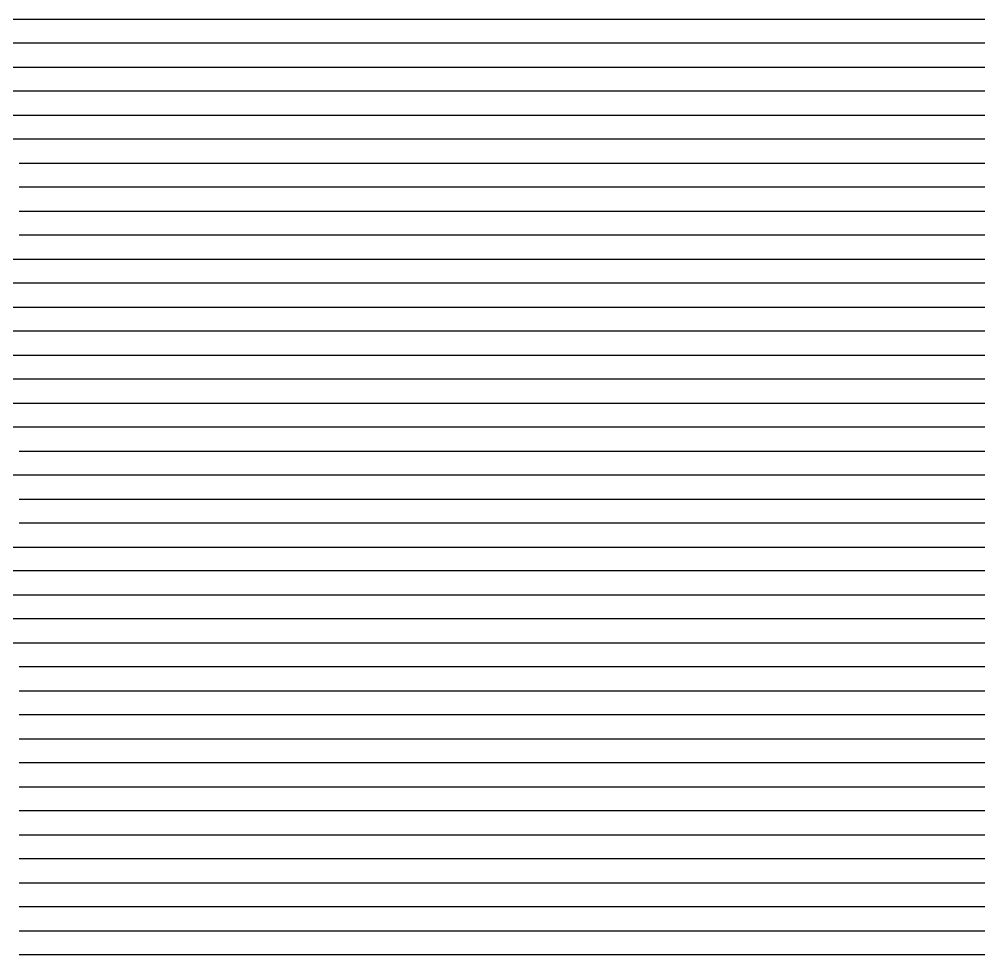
# Model space of a CAD drawing. Extents: x 0 to 80, y 0 to 80.
# Drawn here: x 20 to 40, y 60.5 to 80 of the extents above; entities that cross this region are included whole.
import ezdxf

# ---------------------------------------------------------------- set-up
doc = ezdxf.new("R2010")
doc.units = 0
doc.layers.add('FEED', color=7, linetype='CONTINUOUS')

msp = doc.modelspace()

# ---------------------------------------------------------------- linework, layer by layer
at = {"layer": 'FEED'}
for points in [[(79.839, 79.498, -17.368), (0.001, 79.498, -17.368), (0.001, 79.623, -17.368), (0.001, 79.998, -17.368), (0.161, 79.998, -17.368), (79.999, 79.998, -17.368)], [(79.839, 78.498, -17.368), (0.001, 78.498, -17.368), (0.001, 78.623, -17.368), (0.001, 78.998, -17.368), (0.161, 78.998, -17.368), (79.999, 78.998, -17.368)], [(0.161, 77.998, -17.368), (22.56, 77.998, -17.368), (22.88, 77.998, -17.336), (23.2, 77.998, -17.288), (25.44, 77.998, -17.288), (26.08, 77.998, -17.368), (47.2, 77.998, -17.368)], [(40.16, 77.498, -16.68), (39.36, 77.498, -16.68), (38.56, 77.498, -16.744), (38.08, 77.498, -16.84), (37.28, 77.498, -16.936), (36.64, 77.498, -17.064), (36.32, 77.498, -17.144), (35.68, 77.498, -17.272), (34.88, 77.498, -17.368), (27.84, 77.498, -17.368), (27.68, 77.498, -17.352), (27.52, 77.498, -17.288), (27.36, 77.498, -17.16), (26.88, 77.498, -16.648), (26.24, 77.498, -15.896), (26.08, 77.498, -15.752), (25.76, 77.498, -15.56), (25.6, 77.498, -15.496), (25.28, 77.498, -15.48), (23.2, 77.498, -15.48), (23.04, 77.498, -15.496), (22.88, 77.498, -15.56), (22.56, 77.498, -15.752), (22.4, 77.498, -15.896), (22.24, 77.498, -16.072), (21.76, 77.498, -16.728), (21.28, 77.498, -17.24), (21.12, 77.498, -17.336), (20.96, 77.498, -17.368), (0.001, 77.498, -17.368)], [(20, 76.998, -17.368), (20.16, 76.998, -17.352), (20.32, 76.998, -17.256), (20.48, 76.998, -17.064), (20.64, 76.998, -16.792), (20.96, 76.998, -16.072), (21.12, 76.998, -15.768), (21.28, 76.998, -15.528), (21.44, 76.998, -15.384), (21.6, 76.998, -15.288), (21.92, 76.998, -15.208), (22.88, 76.998, -15.096), (24.16, 76.998, -15.08), (25.44, 76.998, -15.08), (26.24, 76.998, -15.144), (26.88, 76.998, -15.224), (27.2, 76.998, -15.336), (27.36, 76.998, -15.448), (27.52, 76.998, -15.64), (27.68, 76.998, -15.912), (28.16, 76.998, -16.936), (28.32, 76.998, -17.176), (28.48, 76.998, -17.32), (28.64, 76.998, -17.368), (32.96, 76.998, -17.368), (33.28, 76.998, -17.32), (33.76, 76.998, -17.208), (34.24, 76.998, -17), (35.04, 76.998, -16.6), (35.84, 76.998, -16.264), (36.64, 76.998, -16.008), (37.44, 76.998, -15.848), (38.24, 76.998, -15.768), (38.56, 76.998, -15.72), (39.04, 76.998, -15.672), (40.8, 76.998, -15.672)], [(40.48, 76.498, -14.808), (39.36, 76.498, -14.808), (39.04, 76.498, -14.824), (38.72, 76.498, -14.84), (38.56, 76.498, -14.856), (37.6, 76.498, -14.904), (37.44, 76.498, -14.936), (37.12, 76.498, -14.968), (36.64, 76.498, -15.064), (35.84, 76.498, -15.288), (34.72, 76.498, -15.72), (33.92, 76.498, -16.12), (33.12, 76.498, -16.584), (32.8, 76.498, -16.792), (32.32, 76.498, -17.064), (31.84, 76.498, -17.272), (31.52, 76.498, -17.352), (31.04, 76.498, -17.368), (29.28, 76.498, -17.368), (29.12, 76.498, -17.352), (28.96, 76.498, -17.256), (28.8, 76.498, -17.016), (28.64, 76.498, -16.568), (28.48, 76.498, -16.008), (28.32, 76.498, -15.576), (28.16, 76.498, -15.352), (28, 76.498, -15.256), (27.84, 76.498, -15.192), (27.36, 76.498, -15.096), (26.72, 76.498, -15.064), (25.76, 76.498, -15.064), (25.44, 76.498, -15.08), (24.64, 76.498, -15.08), (24.32, 76.498, -15.064), (22.72, 76.498, -15.064), (22.4, 76.498, -15.08), (21.6, 76.498, -15.08), (21.28, 76.498, -15.112), (20.96, 76.498, -15.176), (20.64, 76.498, -15.288), (20.48, 76.498, -15.448), (20.32, 76.498, -15.768), (20, 76.498, -16.808)], [(20, 75.998, -15.352), (20.16, 75.998, -15.24), (20.48, 75.998, -15.112), (20.8, 75.998, -15.064), (21.92, 75.998, -15.064), (22.24, 75.998, -15.08), (22.88, 75.998, -15.064), (24.48, 75.998, -15.064), (24.8, 75.998, -15.08), (25.28, 75.998, -15.08), (25.6, 75.998, -15.064), (27.84, 75.998, -15.064), (28.16, 75.998, -15.096), (28.48, 75.998, -15.208), (28.64, 75.998, -15.288), (28.8, 75.998, -15.448), (28.96, 75.998, -15.768), (29.28, 75.998, -16.84), (29.44, 75.998, -17.208), (29.6, 75.998, -17.352), (29.92, 75.998, -17.368), (30.4, 75.998, -17.352), (30.72, 75.998, -17.256), (31.04, 75.998, -17.048), (31.52, 75.998, -16.648), (31.84, 75.998, -16.376), (32.32, 75.998, -16.008), (32.96, 75.998, -15.576), (33.6, 75.998, -15.208), (34.4, 75.998, -14.824), (35.36, 75.998, -14.44), (35.68, 75.998, -14.344), (36, 75.998, -14.232), (36.64, 75.998, -14.056), (37.12, 75.998, -13.96), (37.92, 75.998, -13.864), (38.56, 75.998, -13.816), (41.44, 75.998, -13.816)], [(41.12, 75.498, -13.128), (38.24, 75.498, -13.128), (37.92, 75.498, -13.16), (37.6, 75.498, -13.176), (36.64, 75.498, -13.32), (35.84, 75.498, -13.512), (35.2, 75.498, -13.704), (34.24, 75.498, -14.056), (33.44, 75.498, -14.392), (32.8, 75.498, -14.728), (32.16, 75.498, -15.112), (31.36, 75.498, -15.672), (30.56, 75.498, -16.36), (29.92, 75.498, -16.984), (29.76, 75.498, -16.888), (29.44, 75.498, -15.768), (29.28, 75.498, -15.432), (29.12, 75.498, -15.272), (28.96, 75.498, -15.176), (28.64, 75.498, -15.08), (28.32, 75.498, -15.064), (25.28, 75.498, -15.064), (24.96, 75.498, -15.08), (24, 75.498, -15.064), (22.72, 75.498, -15.064), (22.4, 75.498, -15.08), (22.08, 75.498, -15.064), (20.48, 75.498, -15.064), (20, 75.498, -15.096)], [(19.521, 74.998, -15.08), (20.16, 74.998, -15.08), (20.48, 74.998, -15.064), (22.24, 74.998, -15.064), (22.56, 74.998, -15.08), (23.52, 74.998, -15.064), (24.16, 74.998, -15.064), (24.48, 74.998, -15.08), (25.28, 74.998, -15.08), (25.6, 74.998, -15.064), (28.96, 74.998, -15.064), (29.28, 74.998, -15.096), (29.6, 74.998, -15.208), (29.76, 74.998, -15.336), (30.08, 74.998, -15.864), (30.56, 74.998, -15.448), (31.36, 74.998, -14.856), (31.84, 74.998, -14.536), (32.48, 74.998, -14.152), (33.28, 74.998, -13.752), (33.92, 74.998, -13.48), (34.24, 74.998, -13.368), (34.56, 74.998, -13.256), (35.52, 74.998, -12.952), (35.84, 74.998, -12.872), (36.16, 74.998, -12.792), (36.32, 74.998, -12.76), (36.48, 74.998, -12.712), (36.8, 74.998, -12.664), (37.28, 74.998, -12.584), (37.92, 74.998, -12.52), (38.72, 74.998, -12.504), (41.6, 74.998, -12.504)], [(41.28, 74.498, -11.928), (38.4, 74.498, -11.928), (37.6, 74.498, -11.976), (36.96, 74.498, -12.056), (36.16, 74.498, -12.2), (36, 74.498, -12.248), (35.36, 74.498, -12.408), (34.24, 74.498, -12.744), (33.28, 74.498, -13.112), (32.48, 74.498, -13.48), (31.68, 74.498, -13.928), (30.88, 74.498, -14.44), (30.08, 74.498, -15.032), (29.92, 74.498, -15.16), (29.6, 74.498, -15.08), (28.96, 74.498, -15.064), (26.08, 74.498, -15.064), (25.76, 74.498, -15.08), (24.8, 74.498, -15.224), (24.32, 74.498, -15.256), (23.68, 74.498, -15.192), (23.36, 74.498, -15.144), (22.88, 74.498, -15.08), (22.4, 74.498, -15.08), (22.08, 74.498, -15.064), (19.361, 74.498, -15.064)], [(19.041, 73.998, -15.064), (20.96, 73.998, -15.064), (21.28, 73.998, -15.08), (21.92, 73.998, -15.08), (22.08, 73.998, -15.096), (22.4, 73.998, -15.192), (23.36, 73.998, -15.592), (23.52, 73.998, -15.624), (23.68, 73.998, -15.672), (24.32, 73.998, -15.736), (24.96, 73.998, -15.688), (25.28, 73.998, -15.608), (25.92, 73.998, -15.336), (26.24, 73.998, -15.192), (26.56, 73.998, -15.096), (26.88, 73.998, -15.064), (28.96, 73.998, -15.064), (29.12, 73.998, -15.048), (29.28, 73.998, -14.952), (29.92, 73.998, -14.424), (30.72, 73.998, -13.864), (31.36, 73.998, -13.464), (32.32, 73.998, -12.952), (32.8, 73.998, -12.728), (33.6, 73.998, -12.392), (34.56, 73.998, -12.088), (35.2, 73.998, -11.896), (36.32, 73.998, -11.64), (36.96, 73.998, -11.528), (38.08, 73.998, -11.416), (38.4, 73.998, -11.416), (38.72, 73.998, -11.4), (41.28, 73.998, -11.4)], [(41.44, 73.498, -10.92), (38.4, 73.498, -10.92), (38.08, 73.498, -10.936), (37.6, 73.498, -10.952), (36.96, 73.498, -11.016), (35.84, 73.498, -11.208), (35.68, 73.498, -11.256), (35.36, 73.498, -11.32), (34.56, 73.498, -11.528), (33.44, 73.498, -11.864), (32.48, 73.498, -12.248), (31.52, 73.498, -12.712), (30.72, 73.498, -13.16), (30.08, 73.498, -13.56), (29.6, 73.498, -13.912), (28.96, 73.498, -14.44), (28.32, 73.498, -14.984), (28.16, 73.498, -15.048), (27.84, 73.498, -15.064), (27.36, 73.498, -15.064), (27.04, 73.498, -15.112), (26.56, 73.498, -15.336), (26.08, 73.498, -15.656), (25.92, 73.498, -15.736), (25.76, 73.498, -15.768), (22.88, 73.498, -15.768), (22.72, 73.498, -15.736), (22.4, 73.498, -15.56), (22.08, 73.498, -15.336), (21.6, 73.498, -15.112), (21.44, 73.498, -15.08), (21.12, 73.498, -15.08), (20.8, 73.498, -15.064), (18.721, 73.498, -15.064)], [(18.401, 72.998, -15.064), (20.8, 72.998, -15.064), (21.12, 72.998, -15.096), (21.28, 72.998, -15.144), (21.44, 72.998, -15.224), (21.76, 72.998, -15.464), (21.92, 72.998, -15.608), (22.08, 72.998, -15.704), (22.24, 72.998, -15.752), (22.56, 72.998, -15.768), (26.24, 72.998, -15.768), (26.4, 72.998, -15.752), (26.56, 72.998, -15.704), (26.72, 72.998, -15.608), (27.2, 72.998, -15.24), (27.36, 72.998, -15.16), (27.52, 72.998, -15.112), (27.68, 72.998, -15), (28.32, 72.998, -14.376), (28.96, 72.998, -13.816), (29.6, 72.998, -13.32), (30.4, 72.998, -12.792), (30.88, 72.998, -12.52), (31.2, 72.998, -12.36), (31.68, 72.998, -12.104), (32, 72.998, -11.96), (32.32, 72.998, -11.816), (33.12, 72.998, -11.496), (33.92, 72.998, -11.24), (34.56, 72.998, -11.048), (35.36, 72.998, -10.872), (36.32, 72.998, -10.664), (36.8, 72.998, -10.6), (37.12, 72.998, -10.552), (37.92, 72.998, -10.488), (38.88, 72.998, -10.472), (41.6, 72.998, -10.472)], [(41.44, 72.498, -10.072), (37.92, 72.498, -10.072), (37.6, 72.498, -10.104), (37.28, 72.498, -10.12), (36.48, 72.498, -10.216), (35.04, 72.498, -10.504), (34.72, 72.498, -10.584), (34.4, 72.498, -10.664), (33.28, 72.498, -10.984), (32.96, 72.498, -11.112), (32.64, 72.498, -11.224), (32.16, 72.498, -11.416), (31.2, 72.498, -11.864), (30.4, 72.498, -12.28), (29.6, 72.498, -12.776), (28.8, 72.498, -13.368), (28, 72.498, -14.056), (27.2, 72.498, -14.84), (26.72, 72.498, -15.384), (26.56, 72.498, -15.544), (26.4, 72.498, -15.672), (26.24, 72.498, -15.736), (26.08, 72.498, -15.768), (21.92, 72.498, -15.768), (21.76, 72.498, -15.752), (21.6, 72.498, -15.688), (21.44, 72.498, -15.56), (21.28, 72.498, -15.4), (21.12, 72.498, -15.272), (20.96, 72.498, -15.176), (20.8, 72.498, -15.112), (20.48, 72.498, -15.064), (18.401, 72.498, -15.064)], [(18.721, 71.998, -15.064), (20.32, 71.998, -15.064), (20.48, 71.998, -15.08), (20.64, 71.998, -15.128), (20.96, 71.998, -15.336), (21.28, 71.998, -15.64), (21.44, 71.998, -15.736), (21.6, 71.998, -15.768), (25.6, 71.998, -15.768), (25.76, 71.998, -15.72), (25.92, 71.998, -15.624), (26.08, 71.998, -15.48), (26.88, 71.998, -14.552), (27.52, 71.998, -13.928), (28.32, 71.998, -13.224), (29.28, 71.998, -12.504), (30.4, 71.998, -11.816), (31.36, 71.998, -11.336), (32.16, 71.998, -10.984), (32.96, 71.998, -10.664), (33.76, 71.998, -10.392), (34.24, 71.998, -10.248), (35.04, 71.998, -10.056), (36.64, 71.998, -9.736), (37.6, 71.998, -9.608), (37.92, 71.998, -9.592), (38.24, 71.998, -9.576), (38.4, 71.998, -9.576), (38.72, 71.998, -9.56), (41.44, 71.998, -9.56)], [(41.12, 71.498, -9.208), (38.4, 71.498, -9.208), (37.6, 71.498, -9.256), (36.8, 71.498, -9.336), (35.68, 71.498, -9.528), (34.72, 71.498, -9.72), (33.92, 71.498, -9.928), (33.12, 71.498, -10.168), (32.16, 71.498, -10.536), (31.36, 71.498, -10.872), (30.4, 71.498, -11.336), (30.08, 71.498, -11.528), (29.76, 71.498, -11.704), (28.64, 71.498, -12.456), (28, 71.498, -12.952), (27.2, 71.498, -13.656), (26.56, 71.498, -14.312), (25.92, 71.498, -15.032), (25.6, 71.498, -15.432), (25.44, 71.498, -15.592), (25.28, 71.498, -15.704), (25.12, 71.498, -15.768), (21.28, 71.498, -15.768), (21.12, 71.498, -15.688), (20.96, 71.498, -15.56), (20.8, 71.498, -15.384), (20.64, 71.498, -15.256), (20.48, 71.498, -15.16), (20.32, 71.498, -15.096), (19.681, 71.498, -15.064)], [(20, 70.998, -15.064), (20.16, 70.998, -15.08), (20.32, 70.998, -15.144), (20.48, 70.998, -15.24), (20.64, 70.998, -15.384), (20.8, 70.998, -15.56), (20.96, 70.998, -15.704), (21.12, 70.998, -15.768), (24.48, 70.998, -15.768), (24.64, 70.998, -15.72), (24.8, 70.998, -15.608), (25.12, 70.998, -15.24), (25.6, 70.998, -14.648), (26.4, 70.998, -13.784), (27.36, 70.998, -12.904), (28, 70.998, -12.408), (28.48, 70.998, -12.056), (29.12, 70.998, -11.64), (29.76, 70.998, -11.256), (30.72, 70.998, -10.76), (31.52, 70.998, -10.424), (32, 70.998, -10.216), (32.32, 70.998, -10.104), (32.8, 70.998, -9.928), (33.12, 70.998, -9.832), (33.44, 70.998, -9.72), (34.24, 70.998, -9.496), (35.2, 70.998, -9.288), (36.16, 70.998, -9.112), (36.32, 70.998, -9.08), (37.12, 70.998, -8.968), (37.92, 70.998, -8.904), (38.56, 70.998, -8.888), (41.6, 70.998, -8.888)], [(41.12, 70.498, -8.584), (38.4, 70.498, -8.584), (38.08, 70.498, -8.6), (37.76, 70.498, -8.616), (37.44, 70.498, -8.648), (37.12, 70.498, -8.664), (36.8, 70.498, -8.712), (36.32, 70.498, -8.776), (36, 70.498, -8.84), (35.68, 70.498, -8.888), (34.4, 70.498, -9.144), (33.6, 70.498, -9.352), (33.12, 70.498, -9.496), (32.8, 70.498, -9.608), (31.84, 70.498, -9.944), (31.04, 70.498, -10.264), (30.08, 70.498, -10.728), (29.28, 70.498, -11.16), (28.48, 70.498, -11.656), (27.84, 70.498, -12.104), (27.2, 70.498, -12.6), (26.4, 70.498, -13.304), (25.6, 70.498, -14.12), (24.96, 70.498, -14.856), (24.48, 70.498, -15.48), (24.32, 70.498, -15.64), (24.16, 70.498, -15.736), (24, 70.498, -15.768), (21.12, 70.498, -15.768), (20.96, 70.498, -15.688), (20.8, 70.498, -15.544), (20.64, 70.498, -15.368), (20.48, 70.498, -15.224), (20.16, 70.498, -15.08), (19.681, 70.498, -15.064)], [(20, 69.998, -15.064), (20.32, 69.998, -15.096), (20.48, 69.998, -15.144), (20.8, 69.998, -15.352), (21.12, 69.998, -15.672), (21.28, 69.998, -15.752), (21.6, 69.998, -15.768), (23.52, 69.998, -15.768), (23.68, 69.998, -15.752), (23.84, 69.998, -15.688), (24, 69.998, -15.56), (24.96, 69.998, -14.328), (25.76, 69.998, -13.464), (26.56, 69.998, -12.728), (27.36, 69.998, -12.072), (28, 69.998, -11.608), (28.64, 69.998, -11.192), (29.28, 69.998, -10.808), (30.24, 69.998, -10.312), (31.04, 69.998, -9.944), (31.84, 69.998, -9.624), (32.16, 69.998, -9.512), (32.48, 69.998, -9.4), (33.92, 69.998, -8.968), (34.72, 69.998, -8.792), (35.68, 69.998, -8.6), (36, 69.998, -8.552), (36.96, 69.998, -8.408), (37.6, 69.998, -8.344), (38.4, 69.998, -8.312), (41.76, 69.998, -8.312)], [(41.12, 69.498, -8.04), (38.56, 69.498, -8.04), (38.24, 69.498, -8.056), (37.92, 69.498, -8.056), (37.12, 69.498, -8.12), (36.48, 69.498, -8.184), (35.68, 69.498, -8.312), (35.36, 69.498, -8.376), (35.04, 69.498, -8.424), (34.24, 69.498, -8.584), (33.92, 69.498, -8.664), (33.6, 69.498, -8.744), (33.44, 69.498, -8.792), (33.12, 69.498, -8.872), (32, 69.498, -9.24), (31.52, 69.498, -9.432), (31.2, 69.498, -9.544), (30.88, 69.498, -9.688), (30.56, 69.498, -9.832), (29.76, 69.498, -10.216), (29.12, 69.498, -10.568), (28.32, 69.498, -11.048), (27.52, 69.498, -11.592), (26.72, 69.498, -12.2), (25.92, 69.498, -12.888), (25.28, 69.498, -13.512), (24.64, 69.498, -14.232), (24, 69.498, -15.064), (23.68, 69.498, -15.496), (23.52, 69.498, -15.656), (23.36, 69.498, -15.752), (23.04, 69.498, -15.768), (21.6, 69.498, -15.768), (21.44, 69.498, -15.72), (21.28, 69.498, -15.608), (20.96, 69.498, -15.304), (20.8, 69.498, -15.192), (20.48, 69.498, -15.08), (20, 69.498, -15.064)], [(19.041, 68.998, -15.064), (20.48, 68.998, -15.064), (20.8, 68.998, -15.096), (21.12, 68.998, -15.24), (21.6, 68.998, -15.656), (21.76, 68.998, -15.752), (22.08, 68.998, -15.768), (22.88, 68.998, -15.768), (23.04, 68.998, -15.736), (23.2, 68.998, -15.64), (23.36, 68.998, -15.464), (24.16, 68.998, -14.36), (24.8, 68.998, -13.624), (25.44, 68.998, -12.952), (25.92, 68.998, -12.504), (26.72, 68.998, -11.848), (27.84, 68.998, -11.048), (28.96, 68.998, -10.36), (30.24, 68.998, -9.704), (30.88, 68.998, -9.416), (31.68, 68.998, -9.096), (32, 68.998, -8.984), (32.32, 68.998, -8.872), (33.12, 68.998, -8.616), (33.44, 68.998, -8.536), (33.92, 68.998, -8.408), (34.4, 68.998, -8.312), (34.72, 68.998, -8.232), (35.68, 68.998, -8.072), (36.48, 68.998, -7.944), (37.6, 68.998, -7.832), (38.4, 68.998, -7.816), (42.08, 68.998, -7.816)], [(41.76, 68.498, -7.592), (37.92, 68.498, -7.592), (37.6, 68.498, -7.624), (37.28, 68.498, -7.64), (36.48, 68.498, -7.72), (35.36, 68.498, -7.896), (34.08, 68.498, -8.136), (33.6, 68.498, -8.264), (33.28, 68.498, -8.344), (32.16, 68.498, -8.68), (31.04, 68.498, -9.096), (30.08, 68.498, -9.528), (29.44, 68.498, -9.832), (28.48, 68.498, -10.36), (27.68, 68.498, -10.856), (27.04, 68.498, -11.288), (26.08, 68.498, -12.024), (25.6, 68.498, -12.44), (24.8, 68.498, -13.224), (24.16, 68.498, -13.944), (23.36, 68.498, -14.984), (23.04, 68.498, -15.448), (22.88, 68.498, -15.64), (22.72, 68.498, -15.736), (22.56, 68.498, -15.768), (22.24, 68.498, -15.768), (22.08, 68.498, -15.736), (21.92, 68.498, -15.64), (21.6, 68.498, -15.368), (21.28, 68.498, -15.16), (20.96, 68.498, -15.08), (20.64, 68.498, -15.08), (20.32, 68.498, -15.064), (18.401, 68.498, -15.064)], [(19.041, 67.998, -15.064), (20.48, 67.998, -15.064), (20.8, 67.998, -15.08), (21.28, 67.998, -15.08), (21.44, 67.998, -15.096), (21.76, 67.998, -15.192), (22.08, 67.998, -15.368), (22.4, 67.998, -15.592), (22.56, 67.998, -15.656), (22.72, 67.998, -15.48), (23.36, 67.998, -14.552), (24, 67.998, -13.752), (24.8, 67.998, -12.872), (25.6, 67.998, -12.12), (26.24, 67.998, -11.592), (27.2, 67.998, -10.888), (28.32, 67.998, -10.184), (28.8, 67.998, -9.928), (29.12, 67.998, -9.752), (29.76, 67.998, -9.432), (30.88, 67.998, -8.936), (31.36, 67.998, -8.744), (32.48, 67.998, -8.36), (33.12, 67.998, -8.168), (33.44, 67.998, -8.088), (33.76, 67.998, -8.008), (35.2, 67.998, -7.704), (36.48, 67.998, -7.496), (37.12, 67.998, -7.416), (37.76, 67.998, -7.352), (38.56, 67.998, -7.32), (41.44, 67.998, -7.32)], [(41.6, 67.498, -7.144), (38.08, 67.498, -7.144), (37.28, 67.498, -7.208), (36.48, 67.498, -7.288), (35.36, 67.498, -7.464), (34.08, 67.498, -7.704), (33.6, 67.498, -7.832), (33.28, 67.498, -7.912), (32.16, 67.498, -8.248), (31.36, 67.498, -8.536), (30.72, 67.498, -8.792), (29.44, 67.498, -9.368), (28.96, 67.498, -9.592), (28, 67.498, -10.136), (27.2, 67.498, -10.632), (26.4, 67.498, -11.192), (25.6, 67.498, -11.832), (24.64, 67.498, -12.712), (23.84, 67.498, -13.576), (23.36, 67.498, -14.168), (22.88, 67.498, -14.84), (22.72, 67.498, -15.08), (22.56, 67.498, -15.192), (22.08, 67.498, -15.096), (21.76, 67.498, -15.064), (20.96, 67.498, -15.064), (20.64, 67.498, -15.08), (18.881, 67.498, -15.08)], [(19.201, 66.998, -15.08), (20.32, 66.998, -15.08), (20.64, 66.998, -15.064), (22.24, 66.998, -15.064), (22.4, 66.998, -15.048), (23.2, 66.998, -13.928), (23.84, 66.998, -13.16), (24.8, 66.998, -12.184), (25.76, 66.998, -11.352), (26.4, 66.998, -10.872), (27.04, 66.998, -10.424), (28, 66.998, -9.832), (28.32, 66.998, -9.656), (28.64, 66.998, -9.48), (29.44, 66.998, -9.08), (30.56, 66.998, -8.6), (31.36, 66.998, -8.296), (32.48, 66.998, -7.928), (33.44, 66.998, -7.672), (33.6, 66.998, -7.64), (33.92, 66.998, -7.56), (34.88, 66.998, -7.368), (35.2, 66.998, -7.32), (35.68, 66.998, -7.24), (36.64, 66.998, -7.096), (36.96, 66.998, -7.016), (37.28, 66.998, -6.824), (37.44, 66.998, -6.76), (37.76, 66.998, -6.744), (38.4, 66.998, -6.744), (38.56, 66.998, -6.776), (38.88, 66.998, -6.92), (39.04, 66.998, -6.968), (40.8, 66.998, -6.968)], [(40.48, 66.499, -6.824), (39.52, 66.499, -6.824), (39.36, 66.499, -6.776), (39.2, 66.499, -6.632), (39.04, 66.499, -6.456), (38.88, 66.499, -6.328), (38.4, 66.499, -6.136), (37.6, 66.499, -6.136), (37.44, 66.499, -6.152), (37.28, 66.499, -6.232), (37.12, 66.499, -6.28), (36.96, 66.499, -6.36), (36.64, 66.499, -6.728), (36.48, 66.499, -6.888), (36.32, 66.499, -6.984), (36, 66.499, -7.048), (35.04, 66.499, -7.192), (33.6, 66.499, -7.464), (32.48, 66.499, -7.768), (31.84, 66.499, -7.96), (31.52, 66.499, -8.072), (30.88, 66.499, -8.296), (30.08, 66.499, -8.616), (29.12, 66.499, -9.048), (28.48, 66.499, -9.368), (27.2, 66.499, -10.12), (26.4, 66.499, -10.648), (25.44, 66.499, -11.384), (24.64, 66.499, -12.088), (23.84, 66.499, -12.888), (23.2, 66.499, -13.624), (22.72, 66.499, -14.248), (22.24, 66.499, -14.92), (22.08, 66.499, -15.032), (21.92, 66.499, -15.064), (20.32, 66.499, -15.064), (20, 66.499, -15.08)], [(20, 65.999, -15.08), (20.32, 65.999, -15.08), (20.64, 65.999, -15.064), (21.76, 65.999, -15.064), (21.92, 65.999, -14.984), (22.08, 65.999, -14.84), (22.88, 65.999, -13.736), (23.52, 65.999, -12.984), (24.32, 65.999, -12.168), (24.8, 65.999, -11.72), (25.92, 65.999, -10.808), (26.4, 65.999, -10.456), (27.04, 65.999, -10.04), (27.68, 65.999, -9.64), (28.32, 65.999, -9.288), (28.96, 65.999, -8.952), (29.28, 65.999, -8.808), (29.6, 65.999, -8.664), (30.88, 65.999, -8.136), (31.84, 65.999, -7.816), (32.96, 65.999, -7.48), (33.76, 65.999, -7.288), (34.72, 65.999, -7.096), (35.68, 65.999, -6.952), (35.84, 65.999, -6.92), (36.16, 65.999, -6.888), (36.32, 65.999, -6.744), (36.64, 65.999, -6.344), (36.8, 65.999, -6.168), (36.96, 65.999, -6.088), (37.28, 65.999, -6.072), (38.88, 65.999, -6.072), (39.04, 65.999, -6.136), (39.2, 65.999, -6.28), (39.52, 65.999, -6.664), (39.68, 65.999, -6.696), (40.32, 65.999, -6.696)], [(40.48, 65.499, -6.568), (39.52, 65.499, -6.568), (39.36, 65.499, -6.472), (39.2, 65.499, -6.28), (39.04, 65.499, -6.136), (38.88, 65.499, -6.072), (36.96, 65.499, -6.072), (36.8, 65.499, -6.088), (36.64, 65.499, -6.168), (36.48, 65.499, -6.344), (36.16, 65.499, -6.744), (34.88, 65.499, -6.936), (34.4, 65.499, -7.032), (34.08, 65.499, -7.08), (33.76, 65.499, -7.16), (33.6, 65.499, -7.192), (32.48, 65.499, -7.48), (31.52, 65.499, -7.768), (30.72, 65.499, -8.056), (29.76, 65.499, -8.44), (28.8, 65.499, -8.888), (28, 65.499, -9.304), (27.2, 65.499, -9.768), (26.88, 65.499, -9.976), (26.56, 65.499, -10.184), (26.24, 65.499, -10.392), (25.6, 65.499, -10.872), (24.8, 65.499, -11.512), (24, 65.499, -12.248), (23.2, 65.499, -13.096), (22.56, 65.499, -13.896), (21.76, 65.499, -15.032), (21.6, 65.499, -15.064), (20.8, 65.499, -15.064), (20.48, 65.499, -15.096), (20.16, 65.499, -15.208), (20, 65.499, -15.304)], [(20, 64.999, -16.584), (20.16, 64.999, -16.024), (20.32, 64.999, -15.608), (20.48, 64.999, -15.384), (20.64, 64.999, -15.288), (20.96, 64.999, -15.176), (21.12, 64.999, -15.128), (21.44, 64.999, -15.096), (21.6, 64.999, -15.064), (22.08, 64.999, -14.312), (22.56, 64.999, -13.656), (23.2, 64.999, -12.888), (23.84, 64.999, -12.216), (24.48, 64.999, -11.608), (25.28, 64.999, -10.936), (26.24, 64.999, -10.232), (27.2, 64.999, -9.624), (28, 64.999, -9.16), (28.48, 64.999, -8.92), (28.8, 64.999, -8.744), (29.12, 64.999, -8.6), (29.76, 64.999, -8.312), (30.88, 64.999, -7.864), (31.68, 64.999, -7.608), (32.48, 64.999, -7.352), (33.6, 64.999, -7.08), (34.88, 64.999, -6.824), (36.16, 64.999, -6.632), (36.32, 64.999, -6.568), (36.48, 64.999, -6.344), (36.64, 64.999, -6.168), (36.8, 64.999, -6.088), (37.12, 64.999, -6.072), (38.88, 64.999, -6.072), (39.04, 64.999, -6.136), (39.2, 64.999, -6.28), (39.36, 64.999, -6.472), (40.48, 64.999, -6.472)], [(40.64, 64.499, -6.376), (39.36, 64.499, -6.376), (39.2, 64.499, -6.328), (39.04, 64.499, -6.2), (38.72, 64.499, -6.072), (37.28, 64.499, -6.072), (37.12, 64.499, -6.088), (36.96, 64.499, -6.152), (36.8, 64.499, -6.248), (36.64, 64.499, -6.408), (36.48, 64.499, -6.504), (35.52, 64.499, -6.632), (34.72, 64.499, -6.76), (33.28, 64.499, -7.048), (32.48, 64.499, -7.256), (31.36, 64.499, -7.592), (30.56, 64.499, -7.88), (29.6, 64.499, -8.264), (28.64, 64.499, -8.712), (28, 64.499, -9.032), (27.2, 64.499, -9.48), (26.24, 64.499, -10.088), (25.44, 64.499, -10.664), (24.48, 64.499, -11.448), (23.84, 64.499, -12.04), (23.2, 64.499, -12.696), (22.4, 64.499, -13.656), (21.76, 64.499, -14.568), (21.12, 64.499, -15.656), (20.48, 64.499, -16.936), (20.32, 64.499, -17.192), (20.16, 64.499, -17.336), (20, 64.499, -17.368)], [(20, 63.999, -17.352), (20.16, 63.999, -17.256), (20.32, 63.999, -17.016), (20.96, 63.999, -15.736), (21.44, 63.999, -14.872), (22.08, 63.999, -13.912), (22.72, 63.999, -13.08), (23.52, 63.999, -12.2), (24.16, 63.999, -11.592), (24.96, 63.999, -10.904), (25.76, 63.999, -10.296), (26.56, 63.999, -9.752), (27.52, 63.999, -9.176), (28.48, 63.999, -8.68), (29.12, 63.999, -8.376), (30.72, 63.999, -7.72), (31.52, 63.999, -7.448), (32.48, 63.999, -7.16), (33.6, 63.999, -6.888), (34.24, 63.999, -6.76), (34.56, 63.999, -6.712), (34.88, 63.999, -6.648), (35.68, 63.999, -6.536), (36.8, 63.999, -6.376), (37.44, 63.999, -6.248), (37.76, 63.999, -6.168), (38.56, 63.999, -5.992), (39.04, 63.999, -5.944), (39.36, 63.999, -5.896), (39.84, 63.999, -5.864), (40.32, 63.999, -5.864)], [(40.64, 63.499, -5.224), (39.04, 63.499, -5.224), (38.4, 63.499, -5.272), (37.76, 63.499, -5.416), (37.28, 63.499, -5.56), (36.8, 63.499, -5.752), (36.32, 63.499, -5.992), (35.68, 63.499, -6.344), (35.2, 63.499, -6.52), (34.72, 63.499, -6.616), (34.4, 63.499, -6.664), (33.12, 63.499, -6.92), (32, 63.499, -7.224), (31.36, 63.499, -7.416), (31.04, 63.499, -7.528), (30.72, 63.499, -7.64), (29.44, 63.499, -8.136), (28.48, 63.499, -8.584), (27.84, 63.499, -8.904), (26.72, 63.499, -9.56), (25.92, 63.499, -10.072), (25.12, 63.499, -10.664), (24.32, 63.499, -11.32), (23.68, 63.499, -11.912), (23.04, 63.499, -12.584), (22.56, 63.499, -13.128), (21.92, 63.499, -13.976), (21.44, 63.499, -14.696), (20.96, 63.499, -15.528), (20.32, 63.499, -16.856), (20.16, 63.499, -17.16), (20, 63.499, -17.336)], [(20, 62.999, -17.24), (20.16, 62.999, -16.984), (20.64, 62.999, -15.944), (20.96, 62.999, -15.32), (21.6, 62.999, -14.264), (22.08, 62.999, -13.592), (22.72, 62.999, -12.792), (23.36, 62.999, -12.088), (24.32, 62.999, -11.192), (25.12, 62.999, -10.536), (26.08, 62.999, -9.848), (27.36, 62.999, -9.064), (28.48, 62.999, -8.488), (28.96, 62.999, -8.248), (29.28, 62.999, -8.12), (29.6, 62.999, -7.976), (30.24, 62.999, -7.72), (30.56, 62.999, -7.608), (31.2, 62.999, -7.384), (32.48, 62.999, -7), (33.28, 62.999, -6.808), (34.24, 62.999, -6.616), (34.56, 62.999, -6.472), (35.68, 62.999, -5.704), (36.32, 62.999, -5.32), (37.12, 62.999, -4.984), (37.44, 62.999, -4.872), (37.92, 62.999, -4.76), (38.4, 62.999, -4.664), (38.72, 62.999, -4.632), (39.04, 62.999, -4.632), (39.36, 62.999, -4.616), (40.64, 62.999, -4.616)], [(40.8, 62.499, -4.12), (38.88, 62.499, -4.12), (38.24, 62.499, -4.184), (37.6, 62.499, -4.312), (36.96, 62.499, -4.504), (36.48, 62.499, -4.696), (36, 62.499, -4.936), (35.36, 62.499, -5.304), (34.72, 62.499, -5.768), (33.92, 62.499, -6.488), (33.76, 62.499, -6.6), (33.6, 62.499, -6.68), (33.28, 62.499, -6.76), (32.16, 62.499, -7.032), (31.36, 62.499, -7.272), (31.04, 62.499, -7.384), (30.4, 62.499, -7.608), (29.12, 62.499, -8.12), (28.16, 62.499, -8.584), (27.52, 62.499, -8.92), (26.4, 62.499, -9.576), (25.44, 62.499, -10.232), (24.48, 62.499, -10.984), (23.84, 62.499, -11.544), (23.36, 62.499, -12.008), (22.88, 62.499, -12.52), (22.56, 62.499, -12.888), (21.92, 62.499, -13.72), (21.44, 62.499, -14.408), (20.96, 62.499, -15.208), (20.48, 62.499, -16.152), (20.16, 62.499, -16.856), (20, 62.499, -17.176)], [(20, 61.999, -17.08), (20.64, 61.999, -15.736), (20.96, 61.999, -15.128), (21.6, 61.999, -14.104), (22.08, 61.999, -13.432), (22.88, 61.999, -12.472), (23.52, 61.999, -11.8), (24.32, 61.999, -11.064), (25.12, 61.999, -10.424), (26.08, 61.999, -9.736), (27.04, 61.999, -9.144), (27.68, 61.999, -8.792), (28.48, 61.999, -8.376), (28.8, 61.999, -8.232), (29.12, 61.999, -8.088), (30.08, 61.999, -7.688), (30.4, 61.999, -7.576), (30.72, 61.999, -7.448), (31.52, 61.999, -7.192), (32.32, 61.999, -6.952), (32.8, 61.999, -6.84), (32.96, 61.999, -6.776), (33.12, 61.999, -6.68), (34.08, 61.999, -5.752), (34.72, 61.999, -5.224), (35.36, 61.999, -4.792), (36.16, 61.999, -4.376), (36.64, 61.999, -4.168), (37.44, 61.999, -3.912), (38.08, 61.999, -3.784), (38.56, 61.999, -3.72), (39.52, 61.999, -3.704), (41.12, 61.999, -3.704)], [(40.8, 61.499, -2.856), (39.2, 61.499, -2.856), (39.04, 61.499, -2.872), (38.72, 61.499, -2.984), (38.4, 61.499, -3.064), (38.08, 61.499, -3.208), (37.92, 61.499, -3.32), (37.6, 61.499, -3.448), (36.64, 61.499, -3.736), (36, 61.499, -3.992), (35.52, 61.499, -4.248), (34.88, 61.499, -4.648), (34.24, 61.499, -5.112), (33.76, 61.499, -5.512), (33.44, 61.499, -5.816), (33.12, 61.499, -6.152), (32.64, 61.499, -6.696), (32.48, 61.499, -6.84), (32.32, 61.499, -6.936), (30.88, 61.499, -7.368), (30.56, 61.499, -7.496), (30.24, 61.499, -7.608), (29.12, 61.499, -8.056), (28.16, 61.499, -8.52), (27.36, 61.499, -8.936), (26.88, 61.499, -9.224), (26.72, 61.499, -9.304), (25.76, 61.499, -9.928), (24.96, 61.499, -10.52), (24.16, 61.499, -11.176), (23.52, 61.499, -11.768), (22.88, 61.499, -12.424), (22.4, 61.499, -12.984), (21.92, 61.499, -13.608), (21.44, 61.499, -14.296), (20.96, 61.499, -15.08), (20.48, 61.499, -15.992), (20, 61.499, -17.016)], [(20, 60.999, -16.952), (20.8, 60.999, -15.352), (21.28, 60.999, -14.536), (21.76, 60.999, -13.816), (22.56, 60.999, -12.776), (23.36, 60.999, -11.912), (24.16, 60.999, -11.16), (24.96, 60.999, -10.504), (26.24, 60.999, -9.592), (27.2, 60.999, -9.016), (28.16, 60.999, -8.504), (28.96, 60.999, -8.12), (30.08, 60.999, -7.656), (31.2, 60.999, -7.256), (31.68, 60.999, -7.112), (31.84, 60.999, -7.048), (32, 60.999, -6.952), (32.16, 60.999, -6.776), (32.48, 60.999, -6.36), (32.8, 60.999, -5.992), (33.44, 60.999, -5.368), (34.08, 60.999, -4.84), (34.72, 60.999, -4.392), (35.52, 60.999, -3.912), (36.16, 60.999, -3.608), (36.64, 60.999, -3.432), (36.8, 60.999, -3.352), (36.96, 60.999, -3.224), (37.12, 60.999, -3.048), (37.28, 60.999, -2.84), (37.76, 60.999, -2.392), (38.24, 60.999, -2.024), (38.4, 60.999, -1.944), (38.72, 60.999, -1.88), (39.04, 60.999, -1.8), (39.52, 60.999, -1.768), (40.64, 60.999, -1.768)], [(40.48, 60.499, -1.192), (39.2, 60.499, -1.192), (38.88, 60.499, -1.224), (38.4, 60.499, -1.336), (38.24, 60.499, -1.4), (37.76, 60.499, -1.672), (37.6, 60.499, -1.784), (37.44, 60.499, -1.928), (37.12, 60.499, -2.296), (36.96, 60.499, -2.504), (36.64, 60.499, -3), (36.48, 60.499, -3.192), (36.32, 60.499, -3.288), (35.68, 60.499, -3.576), (35.04, 60.499, -3.912), (34.24, 60.499, -4.392), (33.6, 60.499, -4.856), (32.96, 60.499, -5.416), (32.48, 60.499, -5.912), (31.68, 60.499, -6.952), (31.52, 60.499, -7.128), (31.36, 60.499, -7.208), (31.04, 60.499, -7.304), (29.92, 60.499, -7.72), (29.28, 60.499, -7.976), (28.32, 60.499, -8.424), (27.52, 60.499, -8.84), (26.24, 60.499, -9.592), (25.28, 60.499, -10.264), (24.48, 60.499, -10.888), (23.84, 60.499, -11.448), (23.2, 60.499, -12.072), (22.4, 60.499, -12.968), (21.6, 60.499, -14.04), (20.96, 60.499, -15.064), (20.48, 60.499, -15.976), (20.16, 60.499, -16.648), (20, 60.499, -16.952)]]:
    msp.add_polyline3d(points, dxfattribs=at)

doc.saveas('drawing.dxf')
